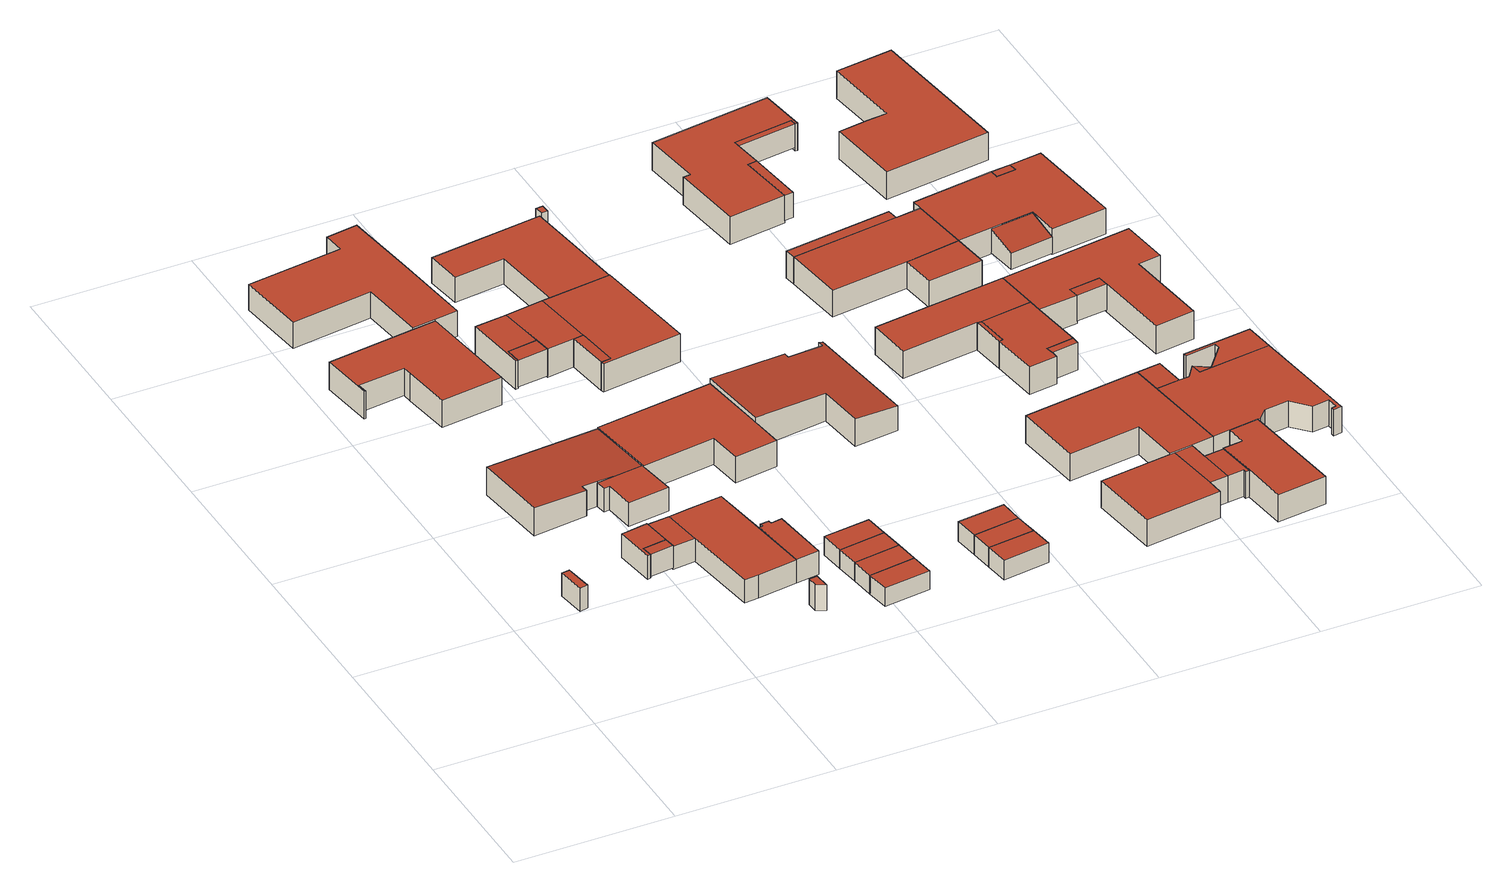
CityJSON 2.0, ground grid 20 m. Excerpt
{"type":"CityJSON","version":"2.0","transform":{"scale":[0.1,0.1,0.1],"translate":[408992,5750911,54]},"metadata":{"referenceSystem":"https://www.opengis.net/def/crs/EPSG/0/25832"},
"CityObjects":{
"building1":{"type":"Building","attributes":{"Gemeindeschluessel":"05515000","Geometrietyp2DReferenz":"3000","function":"51009_1610","roofType":"1000","measuredHeight":3.11},"geometry":[{"type":"Solid","lod":"2","boundaries":[[[[0,1,2,3]],[[4,5,1,0]],[[6,7,5,4]],[[3,2,7,6]],[[4,0,3,6]],[[1,5,7,2]]]],"semantics":{"surfaces":[{"type":"WallSurface"},{"type":"RoofSurface"},{"type":"GroundSurface"}],"values":[[0,0,0,0,1,2]]}}]},
"building2":{"type":"Building","attributes":{"Gemeindeschluessel":"05515000","Geometrietyp2DReferenz":"3000","function":"51009_1610","roofType":"1000","measuredHeight":2.97},"geometry":[{"type":"Solid","lod":"2","boundaries":[[[[8,9,10,11]],[[12,13,9,8]],[[14,15,13,12]],[[11,10,15,14]],[[12,8,11,14]],[[9,13,15,10]]]],"semantics":{"surfaces":[{"type":"WallSurface"},{"type":"RoofSurface"},{"type":"GroundSurface"}],"values":[[0,0,0,0,1,2]]}}]},
"building3":{"type":"Building","attributes":{"Gemeindeschluessel":"05515000","Geometrietyp2DReferenz":"3000","function":"31001_1000"},"address":[{"country":"Germany","locality":"Münster","thoroughfareNumber":"16","thoroughfareName":"Paul-Klee-Weg"}],"children":["building3-1","building3-2"]},
"building3-1":{"type":"BuildingPart","attributes":{"roofType":"1000","measuredHeight":3.2},"parents":["building3"],"geometry":[{"type":"Solid","lod":"2","boundaries":[[[[16,17,18,19]],[[20,21,17,16]],[[22,23,21,20]],[[24,25,26,27,28]],[[29,30,25,24]],[[19,18,30,29]],[[24,28,31,22,20,16,19,29]],[[17,21,23,26,25,30,18]],[[31,28,27]],[[23,22,31,27,26]]]],"semantics":{"surfaces":[{"type":"WallSurface"},{"type":"RoofSurface"},{"type":"GroundSurface"},{"type":"ClosureSurface"}],"values":[[0,0,0,0,0,0,1,2,0,3]]}}]},
"building3-2":{"type":"BuildingPart","attributes":{"roofType":"2100","measuredHeight":3.82},"parents":["building3"],"geometry":[{"type":"Solid","lod":"2","boundaries":[[[[32,33,23,22,34]],[[35,36,33,32]],[[37,38,36,35]],[[39,40,38,37]],[[41,42,40,39]],[[27,26,42,41]],[[39,37,35,32,34,31,27,41]],[[23,33,36,38,40,42,26]],[[31,34,22]],[[26,27,31,22,23]]]],"semantics":{"surfaces":[{"type":"WallSurface"},{"type":"RoofSurface"},{"type":"GroundSurface"},{"type":"ClosureSurface"}],"values":[[0,0,0,0,0,0,1,2,0,3]]}}]},
"building4":{"type":"Building","attributes":{"Gemeindeschluessel":"05515000","Geometrietyp2DReferenz":"3000","function":"31001_1000","roofType":"1000","measuredHeight":3.71},"address":[{"country":"Germany","locality":"Münster","thoroughfareNumber":"14","thoroughfareName":"Paul-Klee-Weg"},{"country":"Germany","locality":"Münster","thoroughfareNumber":"14a","thoroughfareName":"Paul-Klee-Weg"}],"geometry":[{"type":"Solid","lod":"2","boundaries":[[[[43,44,45,46]],[[47,48,44,43]],[[49,50,48,47]],[[51,52,50,49]],[[53,54,52,51]],[[55,56,54,53]],[[57,58,56,55]],[[59,60,58,57]],[[61,62,60,59]],[[46,45,62,61]],[[59,57,55,53,51,49,47,43,46,61]],[[44,48,50,52,54,56,58,60,62,45]]]],"semantics":{"surfaces":[{"type":"WallSurface"},{"type":"RoofSurface"},{"type":"GroundSurface"}],"values":[[0,0,0,0,0,0,0,0,0,0,1,2]]}}]},
"building5":{"type":"Building","attributes":{"Gemeindeschluessel":"05515000","Geometrietyp2DReferenz":"3000","function":"31001_1000"},"address":[{"country":"Germany","locality":"Münster","thoroughfareNumber":"120","thoroughfareName":"Paul-Klee-Weg"}],"children":["building5-1","building5-2","building5-3","building5-4"]},
"building5-1":{"type":"BuildingPart","attributes":{"roofType":"1000","measuredHeight":3.17},"parents":["building5"],"geometry":[{"type":"Solid","lod":"2","boundaries":[[[[63,64,65,66]],[[67,68,64,63]],[[69,70,68,67]],[[71,72,73,70,69]],[[74,75,76,77,78]],[[79,80,75,74]],[[66,65,80,79]],[[74,78,71,69,67,63,66,79]],[[64,68,70,73,76,75,80,65]],[[72,71,78,77]],[[76,73,72,77]]]],"semantics":{"surfaces":[{"type":"WallSurface"},{"type":"RoofSurface"},{"type":"GroundSurface"},{"type":"ClosureSurface"}],"values":[[0,0,0,0,0,0,0,1,2,0,3]]}}]},
"building5-2":{"type":"BuildingPart","attributes":{"roofType":"1000","measuredHeight":3.15},"parents":["building5"],"geometry":[{"type":"Solid","lod":"2","boundaries":[[[[81,82,83,84]],[[85,86,87,88]],[[89,90,86,85]],[[77,76,90,89]],[[91,92,73,72]],[[84,83,92,91]],[[72,77,89,85,88,81,84,91]],[[82,87,86,90,76,73,92,83]],[[88,87,82,81]],[[76,77,72,73]]]],"semantics":{"surfaces":[{"type":"WallSurface"},{"type":"RoofSurface"},{"type":"GroundSurface"},{"type":"ClosureSurface"}],"values":[[0,0,0,0,0,0,1,2,3,3]]}}]},
"building5-3":{"type":"BuildingPart","attributes":{"roofType":"1000","measuredHeight":3.15},"parents":["building5"],"geometry":[{"type":"Solid","lod":"2","boundaries":[[[[93,94,82,81]],[[95,96,94,93]],[[88,87,97,98]],[[98,95,93,81,88]],[[94,96,97,87,82]],[[96,95,98,97]],[[81,82,87,88]]]],"semantics":{"surfaces":[{"type":"WallSurface"},{"type":"RoofSurface"},{"type":"GroundSurface"},{"type":"ClosureSurface"}],"values":[[0,0,0,1,2,3,3]]}}]},
"building5-4":{"type":"BuildingPart","attributes":{"roofType":"1000","measuredHeight":3.17},"parents":["building5"],"geometry":[{"type":"Solid","lod":"2","boundaries":[[[[99,100,101,102]],[[103,98,97,100,99]],[[8,104,96,95,12]],[[11,105,104,8]],[[102,101,105,11]],[[8,12,103,99,102,11]],[[100,97,96,104,105,101]],[[98,103,12,95]],[[96,97,98,95]]]],"semantics":{"surfaces":[{"type":"WallSurface"},{"type":"RoofSurface"},{"type":"GroundSurface"},{"type":"ClosureSurface"}],"values":[[0,0,0,0,0,1,2,0,3]]}}]},
"building6":{"type":"Building","attributes":{"Gemeindeschluessel":"05515000","Geometrietyp2DReferenz":"3000","function":"31001_1000","roofType":"1000","measuredHeight":3.53},"address":[{"country":"Germany","locality":"Münster","thoroughfareNumber":"113","thoroughfareName":"Rubensstraße"}],"geometry":[{"type":"Solid","lod":"2","boundaries":[[[[106,107,108,109]],[[110,111,107,106]],[[112,113,111,110]],[[114,115,113,112]],[[116,117,115,114]],[[118,119,117,116]],[[120,121,119,118]],[[122,123,121,120]],[[124,125,123,122]],[[109,108,125,124]],[[122,120,118,116,114,112,110,106,109,124]],[[107,111,113,115,117,119,121,123,125,108]]]],"semantics":{"surfaces":[{"type":"WallSurface"},{"type":"RoofSurface"},{"type":"GroundSurface"}],"values":[[0,0,0,0,0,0,0,0,0,0,1,2]]}}]},
"building7":{"type":"Building","attributes":{"Gemeindeschluessel":"05515000","Geometrietyp2DReferenz":"3000","function":"51009_1610","roofType":"1000","measuredHeight":3.45},"geometry":[{"type":"Solid","lod":"2","boundaries":[[[[126,127,128,129]],[[130,131,127,126]],[[132,133,131,130]],[[129,128,133,132]],[[130,126,129,132]],[[127,131,133,128]]]],"semantics":{"surfaces":[{"type":"WallSurface"},{"type":"RoofSurface"},{"type":"GroundSurface"}],"values":[[0,0,0,0,1,2]]}}]},
"building8":{"type":"Building","attributes":{"Gemeindeschluessel":"05515000","Geometrietyp2DReferenz":"3000","function":"51009_1610","roofType":"1000","measuredHeight":3.62},"geometry":[{"type":"Solid","lod":"2","boundaries":[[[[134,135,136,137]],[[138,139,135,134]],[[140,141,139,138]],[[137,136,141,140]],[[138,134,137,140]],[[135,139,141,136]]]],"semantics":{"surfaces":[{"type":"WallSurface"},{"type":"RoofSurface"},{"type":"GroundSurface"}],"values":[[0,0,0,0,1,2]]}}]},
"building9":{"type":"Building","attributes":{"Gemeindeschluessel":"05515000","Geometrietyp2DReferenz":"3000","function":"31001_2460","roofType":"1000","measuredHeight":2.54},"geometry":[{"type":"Solid","lod":"2","boundaries":[[[[142,143,144,145]],[[146,147,143,142]],[[148,149,147,146]],[[145,144,149,148]],[[146,142,145,148]],[[143,147,149,144]]]],"semantics":{"surfaces":[{"type":"WallSurface"},{"type":"RoofSurface"},{"type":"GroundSurface"}],"values":[[0,0,0,0,1,2]]}}]},
"building10":{"type":"Building","attributes":{"Gemeindeschluessel":"05515000","Geometrietyp2DReferenz":"3000","function":"31001_1000","roofType":"1000","measuredHeight":3.49},"address":[{"country":"Germany","locality":"Münster","thoroughfareNumber":"18","thoroughfareName":"Paul-Klee-Weg"}],"geometry":[{"type":"Solid","lod":"2","boundaries":[[[[150,151,152,153]],[[154,155,151,150]],[[156,157,155,154]],[[158,159,157,156]],[[160,161,159,158]],[[162,163,161,160]],[[153,152,163,162]],[[160,158,156,154,150,153,162]],[[151,155,157,159,161,163,152]]]],"semantics":{"surfaces":[{"type":"WallSurface"},{"type":"RoofSurface"},{"type":"GroundSurface"}],"values":[[0,0,0,0,0,0,0,1,2]]}}]},
"building11":{"type":"Building","attributes":{"Gemeindeschluessel":"05515000","Geometrietyp2DReferenz":"3000","function":"31001_2460","roofType":"1000","measuredHeight":2.51},"geometry":[{"type":"Solid","lod":"2","boundaries":[[[[164,165,166,167]],[[142,143,165,164]],[[145,144,143,142]],[[167,166,144,145]],[[142,164,167,145]],[[165,143,144,166]]]],"semantics":{"surfaces":[{"type":"WallSurface"},{"type":"RoofSurface"},{"type":"GroundSurface"}],"values":[[0,0,0,0,1,2]]}}]},
"building12":{"type":"Building","attributes":{"Gemeindeschluessel":"05515000","Geometrietyp2DReferenz":"3000","function":"31001_2460","roofType":"1000","measuredHeight":2.5},"geometry":[{"type":"Solid","lod":"2","boundaries":[[[[168,169,170,171]],[[164,165,169,168]],[[167,166,165,164]],[[171,170,166,167]],[[164,168,171,167]],[[169,165,166,170]]]],"semantics":{"surfaces":[{"type":"WallSurface"},{"type":"RoofSurface"},{"type":"GroundSurface"}],"values":[[0,0,0,0,1,2]]}}]},
"building13":{"type":"Building","attributes":{"Gemeindeschluessel":"05515000","Geometrietyp2DReferenz":"3000","function":"31001_2460","roofType":"1000","measuredHeight":2.48},"geometry":[{"type":"Solid","lod":"2","boundaries":[[[[172,173,174,175]],[[168,169,173,172]],[[171,170,169,168]],[[175,174,170,171]],[[168,172,175,171]],[[173,169,170,174]]]],"semantics":{"surfaces":[{"type":"WallSurface"},{"type":"RoofSurface"},{"type":"GroundSurface"}],"values":[[0,0,0,0,1,2]]}}]},
"building14":{"type":"Building","attributes":{"Gemeindeschluessel":"05515000","Geometrietyp2DReferenz":"3000","function":"51009_1610","roofType":"1000","measuredHeight":3.8},"geometry":[{"type":"Solid","lod":"2","boundaries":[[[[176,177,178,179]],[[180,181,177,176]],[[182,183,181,180]],[[179,178,183,182]],[[180,176,179,182]],[[177,181,183,178]]]],"semantics":{"surfaces":[{"type":"WallSurface"},{"type":"RoofSurface"},{"type":"GroundSurface"}],"values":[[0,0,0,0,1,2]]}}]},
"building15":{"type":"Building","attributes":{"Gemeindeschluessel":"05515000","Geometrietyp2DReferenz":"3000","function":"31001_1000"},"address":[{"country":"Germany","locality":"Münster","thoroughfareNumber":"12","thoroughfareName":"Paul-Klee-Weg"}],"children":["building15-1","building15-2","building15-3"]},
"building15-1":{"type":"BuildingPart","attributes":{"roofType":"1000","measuredHeight":3.8},"parents":["building15"],"geometry":[{"type":"Solid","lod":"2","boundaries":[[[[182,183,184,185]],[[180,181,183,182]],[[176,177,181,180]],[[186,187,188,189]],[[190,191,187,186]],[[192,193,191,190]],[[185,184,193,192]],[[190,186,189,176,180,182,185,192]],[[183,181,177,188,187,191,193,184]],[[189,188,177,176]]]],"semantics":{"surfaces":[{"type":"WallSurface"},{"type":"RoofSurface"},{"type":"GroundSurface"},{"type":"ClosureSurface"}],"values":[[0,0,0,0,0,0,0,1,2,3]]}}]},
"building15-2":{"type":"BuildingPart","attributes":{"roofType":"1000","measuredHeight":3.8},"parents":["building15"],"geometry":[{"type":"Solid","lod":"2","boundaries":[[[[179,178,177,176]],[[140,194,178,179]],[[138,195,194,140]],[[189,188,196,197]],[[197,138,140,179,176,189]],[[178,194,195,196,188,177]],[[195,138,197,196]],[[176,177,188,189]]]],"semantics":{"surfaces":[{"type":"WallSurface"},{"type":"RoofSurface"},{"type":"GroundSurface"},{"type":"ClosureSurface"}],"values":[[0,0,0,0,1,2,3,3]]}}]},
"building15-3":{"type":"BuildingPart","attributes":{"roofType":"1000","measuredHeight":3.81},"parents":["building15"],"geometry":[{"type":"Solid","lod":"2","boundaries":[[[[198,199,200,201]],[[197,196,199,198]],[[134,202,195,138]],[[137,203,202,134]],[[201,200,203,137]],[[134,138,197,198,201,137]],[[199,196,195,202,203,200]],[[195,196,197,138]]]],"semantics":{"surfaces":[{"type":"WallSurface"},{"type":"RoofSurface"},{"type":"GroundSurface"},{"type":"ClosureSurface"}],"values":[[0,0,0,0,0,1,2,3]]}}]},
"building16":{"type":"Building","attributes":{"Gemeindeschluessel":"05515000","Geometrietyp2DReferenz":"3000","function":"31001_1000","roofType":"1000","measuredHeight":3.35},"address":[{"country":"Germany","locality":"Münster","thoroughfareNumber":"10","thoroughfareName":"Paul-Klee-Weg"}],"geometry":[{"type":"Solid","lod":"2","boundaries":[[[[204,205,206,207]],[[208,209,205,204]],[[210,211,209,208]],[[212,213,211,210]],[[214,215,213,212]],[[207,206,215,214]],[[212,210,208,204,207,214]],[[205,209,211,213,215,206]]]],"semantics":{"surfaces":[{"type":"WallSurface"},{"type":"RoofSurface"},{"type":"GroundSurface"}],"values":[[0,0,0,0,0,0,1,2]]}}]},
"building17":{"type":"Building","attributes":{"Gemeindeschluessel":"05515000","Geometrietyp2DReferenz":"3000","function":"31001_2460","roofType":"1000","measuredHeight":2.58},"geometry":[{"type":"Solid","lod":"2","boundaries":[[[[216,217,218,219]],[[220,221,216,219]],[[222,223,218,217]],[[221,222,217,216]],[[220,223,222,221]],[[219,218,223,220]]]],"semantics":{"surfaces":[{"type":"WallSurface"},{"type":"RoofSurface"},{"type":"GroundSurface"}],"values":[[0,1,2,0,0,0]]}}]},
"building18":{"type":"Building","attributes":{"Gemeindeschluessel":"05515000","Geometrietyp2DReferenz":"3000","function":"31001_2460","roofType":"1000","measuredHeight":2.58},"geometry":[{"type":"Solid","lod":"2","boundaries":[[[[224,225,226,227]],[[221,222,225,224]],[[216,217,222,221]],[[227,226,217,216]],[[221,224,227,216]],[[225,222,217,226]]]],"semantics":{"surfaces":[{"type":"WallSurface"},{"type":"RoofSurface"},{"type":"GroundSurface"}],"values":[[0,0,0,0,1,2]]}}]},
"building19":{"type":"Building","attributes":{"Geometrietyp2DReferenz":"3000","Gemeindeschluessel":"05515000","function":"31001_2460","roofType":"1000","measuredHeight":2.59},"geometry":[{"type":"Solid","lod":"2","boundaries":[[[[228,229,230,231]],[[224,225,229,228]],[[227,226,225,224]],[[232,233,226,227]],[[231,230,233,232]],[[227,224,228,231,232]],[[229,225,226,233,230]]]],"semantics":{"surfaces":[{"type":"WallSurface"},{"type":"RoofSurface"},{"type":"GroundSurface"}],"values":[[0,0,0,0,0,1,2]]}}]},
"building20":{"type":"Building","attributes":{"Gemeindeschluessel":"05515000","Geometrietyp2DReferenz":"3000","function":"31001_1000","roofType":"2100","measuredHeight":4.17},"address":[{"country":"Germany","locality":"Münster","thoroughfareNumber":"20","thoroughfareName":"Paul-Klee-Weg"}],"geometry":[{"type":"Solid","lod":"2","boundaries":[[[[234,235,236,237]],[[238,239,235,234]],[[240,161,239,238]],[[241,159,161,240]],[[242,243,159,241]],[[244,245,243,242]],[[246,247,245,244]],[[248,249,247,246]],[[250,251,249,248]],[[237,236,251,250]],[[248,246,244,242,241,240,238,234,237,250]],[[235,239,161,159,243,245,247,249,251,236]]]],"semantics":{"surfaces":[{"type":"WallSurface"},{"type":"RoofSurface"},{"type":"GroundSurface"}],"values":[[0,0,0,0,0,0,0,0,0,0,1,2]]}}]},
"building21":{"type":"Building","attributes":{"Gemeindeschluessel":"05515000","Geometrietyp2DReferenz":"3000","function":"51009_1610","roofType":"1000","measuredHeight":3.46},"geometry":[{"type":"Solid","lod":"2","boundaries":[[[[252,253,254,255]],[[256,257,253,252]],[[258,259,257,256]],[[255,254,259,258]],[[256,252,255,258]],[[253,257,259,254]]]],"semantics":{"surfaces":[{"type":"WallSurface"},{"type":"RoofSurface"},{"type":"GroundSurface"}],"values":[[0,0,0,0,1,2]]}}]},
"building22":{"type":"Building","attributes":{"Gemeindeschluessel":"05515000","Geometrietyp2DReferenz":"3000","function":"31001_1000","roofType":"1000","measuredHeight":3.63},"address":[{"country":"Germany","locality":"Münster","thoroughfareNumber":"68","thoroughfareName":"Paul-Klee-Weg"}],"geometry":[{"type":"Solid","lod":"2","boundaries":[[[[260,261,262,263]],[[264,265,261,260]],[[266,267,265,264]],[[268,269,267,266]],[[270,271,269,268]],[[272,273,271,270]],[[263,262,273,272]],[[270,268,266,264,260,263,272]],[[261,265,267,269,271,273,262]]]],"semantics":{"surfaces":[{"type":"WallSurface"},{"type":"RoofSurface"},{"type":"GroundSurface"}],"values":[[0,0,0,0,0,0,0,1,2]]}}]},
"building23":{"type":"Building","attributes":{"Gemeindeschluessel":"05515000","Geometrietyp2DReferenz":"3000","function":"31001_1000"},"address":[{"country":"Germany","locality":"Münster","thoroughfareNumber":"66","thoroughfareName":"Paul-Klee-Weg"}],"children":["building23-1","building23-2"]},
"building23-1":{"type":"BuildingPart","attributes":{"roofType":"1000","measuredHeight":3.74},"parents":["building23"],"geometry":[{"type":"Solid","lod":"2","boundaries":[[[[274,275,276,277]],[[278,279,275,274]],[[280,281,279,278]],[[282,283,281,280]],[[284,285,283,282]],[[286,287,285,284]],[[288,289,287,286]],[[290,291,289,288]],[[277,276,292,293]],[[290,288,286,284,282,280,278,274,277,293]],[[275,279,281,283,285,287,289,291,292,276]],[[293,292,291,290]]]],"semantics":{"surfaces":[{"type":"WallSurface"},{"type":"RoofSurface"},{"type":"GroundSurface"},{"type":"ClosureSurface"}],"values":[[0,0,0,0,0,0,0,0,0,1,2,3]]}}]},
"building23-2":{"type":"BuildingPart","attributes":{"roofType":"1000","measuredHeight":3.74},"parents":["building23"],"geometry":[{"type":"Solid","lod":"2","boundaries":[[[[294,295,296,297]],[[293,292,295,294]],[[298,299,291,290]],[[300,301,299,298]],[[297,296,301,300]],[[298,290,293,294,297,300]],[[295,292,291,299,301,296]],[[290,291,292,293]]]],"semantics":{"surfaces":[{"type":"WallSurface"},{"type":"RoofSurface"},{"type":"GroundSurface"},{"type":"ClosureSurface"}],"values":[[0,0,0,0,0,1,2,3]]}}]},
"building24":{"type":"Building","attributes":{"Gemeindeschluessel":"05515000","Geometrietyp2DReferenz":"3000","function":"31001_1000"},"address":[{"country":"Germany","locality":"Münster","thoroughfareNumber":"88","thoroughfareName":"Paul-Klee-Weg"}],"children":["building24-1","building24-2","building24-3","building24-4"]},
"building24-1":{"type":"BuildingPart","attributes":{"roofType":"1000","measuredHeight":3.69},"parents":["building24"],"geometry":[{"type":"Solid","lod":"2","boundaries":[[[[302,303,304,305]],[[306,307,303,302]],[[308,309,310,307,306]],[[311,312,313,314,315]],[[316,317,312,311]],[[305,304,317,316]],[[311,315,308,306,302,305,316]],[[303,307,310,313,312,317,304]],[[309,308,315,314]],[[313,310,309,314]]]],"semantics":{"surfaces":[{"type":"WallSurface"},{"type":"RoofSurface"},{"type":"GroundSurface"},{"type":"ClosureSurface"}],"values":[[0,0,0,0,0,0,1,2,0,3]]}}]},
"building24-2":{"type":"BuildingPart","attributes":{"roofType":"1000","measuredHeight":3.67},"parents":["building24"],"geometry":[{"type":"Solid","lod":"2","boundaries":[[[[318,319,320,321]],[[322,323,319,318]],[[324,262,323,322]],[[325,326,262,324]],[[321,320,327,328]],[[325,324,322,318,321,328]],[[319,323,262,326,327,320]],[[328,327,326,325]]]],"semantics":{"surfaces":[{"type":"WallSurface"},{"type":"RoofSurface"},{"type":"GroundSurface"},{"type":"ClosureSurface"}],"values":[[0,0,0,0,0,1,2,3]]}}]},
"building24-3":{"type":"BuildingPart","attributes":{"roofType":"1000","measuredHeight":3.67},"parents":["building24"],"geometry":[{"type":"Solid","lod":"2","boundaries":[[[[329,330,273,331]],[[328,327,332,333]],[[331,273,326,325]],[[328,333,329,331,325]],[[330,332,327,326,273]],[[330,329,333,332]],[[325,326,327,328]]]],"semantics":{"surfaces":[{"type":"WallSurface"},{"type":"RoofSurface"},{"type":"GroundSurface"},{"type":"ClosureSurface"}],"values":[[0,0,0,1,2,3,3]]}}]},
"building24-4":{"type":"BuildingPart","attributes":{"roofType":"1000","measuredHeight":3.68},"parents":["building24"],"geometry":[{"type":"Solid","lod":"2","boundaries":[[[[334,335,310,309]],[[336,337,335,334]],[[333,332,337,336]],[[314,313,330,329]],[[333,336,334,309,314,329]],[[310,335,337,332,330,313]],[[313,314,309,310]],[[330,332,333,329]]]],"semantics":{"surfaces":[{"type":"WallSurface"},{"type":"RoofSurface"},{"type":"GroundSurface"},{"type":"ClosureSurface"}],"values":[[0,0,0,0,1,2,3,3]]}}]},
"building25":{"type":"Building","attributes":{"Gemeindeschluessel":"05515000","Geometrietyp2DReferenz":"3000","function":"51009_1610","roofType":"1000","measuredHeight":3.68},"geometry":[{"type":"Solid","lod":"2","boundaries":[[[[290,291,299,298]],[[288,289,291,290]],[[286,287,289,288]],[[298,299,287,286]],[[288,290,298,286]],[[291,289,287,299]]]],"semantics":{"surfaces":[{"type":"WallSurface"},{"type":"RoofSurface"},{"type":"GroundSurface"}],"values":[[0,0,0,0,1,2]]}}]},
"building26":{"type":"Building","attributes":{"Gemeindeschluessel":"05515000","Geometrietyp2DReferenz":"3000","function":"31001_1000"},"address":[{"country":"Germany","locality":"Münster","thoroughfareNumber":"50","thoroughfareName":"Paul-Klee-Weg"}],"children":["building26-1","building26-2","building26-3"]},
"building26-1":{"type":"BuildingPart","attributes":{"roofType":"1000","measuredHeight":3.56},"parents":["building26"],"geometry":[{"type":"Solid","lod":"2","boundaries":[[[[338,339,340,341]],[[342,343,339,338]],[[344,345,346,347]],[[348,349,345,344]],[[344,347,342,338,341,348]],[[339,343,346,345,349,340]],[[343,342,347,346]],[[341,340,349,348]]]],"semantics":{"surfaces":[{"type":"WallSurface"},{"type":"RoofSurface"},{"type":"GroundSurface"},{"type":"ClosureSurface"}],"values":[[0,0,0,0,1,2,3,3]]}}]},
"building26-2":{"type":"BuildingPart","attributes":{"roofType":"1000","measuredHeight":3.56},"parents":["building26"],"geometry":[{"type":"Solid","lod":"2","boundaries":[[[[350,351,349,348]],[[352,353,351,350]],[[341,340,353,352]],[[352,350,348,341]],[[351,353,340,349]],[[348,349,340,341]]]],"semantics":{"surfaces":[{"type":"WallSurface"},{"type":"RoofSurface"},{"type":"GroundSurface"},{"type":"ClosureSurface"}],"values":[[0,0,0,1,2,3]]}}]},
"building26-3":{"type":"BuildingPart","attributes":{"roofType":"1000","measuredHeight":3.58},"parents":["building26"],"geometry":[{"type":"Solid","lod":"2","boundaries":[[[[354,355,343,342]],[[356,357,355,354]],[[347,346,357,356]],[[356,354,342,347]],[[355,357,346,343]],[[343,346,347,342]]]],"semantics":{"surfaces":[{"type":"WallSurface"},{"type":"RoofSurface"},{"type":"GroundSurface"},{"type":"ClosureSurface"}],"values":[[0,0,0,1,2,3]]}}]},
"building27":{"type":"Building","attributes":{"Gemeindeschluessel":"05515000","Geometrietyp2DReferenz":"3000","function":"51009_1610","roofType":"2100","measuredHeight":3.47},"geometry":[{"type":"Solid","lod":"2","boundaries":[[[[358,359,360,361]],[[362,363,359,358]],[[364,365,363,362]],[[361,360,365,364]],[[362,358,361,364]],[[359,363,365,360]]]],"semantics":{"surfaces":[{"type":"WallSurface"},{"type":"RoofSurface"},{"type":"GroundSurface"}],"values":[[0,0,0,0,1,2]]}}]},
"building28":{"type":"Building","attributes":{"Gemeindeschluessel":"05515000","Geometrietyp2DReferenz":"3000","function":"31001_1000","roofType":"1000","measuredHeight":3.73},"address":[{"country":"Germany","locality":"Münster","thoroughfareNumber":"22","thoroughfareName":"Paul-Klee-Weg"}],"geometry":[{"type":"Solid","lod":"2","boundaries":[[[[366,367,368,369]],[[364,370,367,366]],[[362,371,370,364]],[[358,372,371,362]],[[373,374,372,358]],[[375,376,374,373]],[[377,378,376,375]],[[379,380,378,377]],[[381,382,380,379]],[[383,384,382,381]],[[385,386,384,383]],[[387,388,386,385]],[[369,368,388,387]],[[385,383,381,379,377,375,373,358,362,364,366,369,387]],[[367,370,371,372,374,376,378,380,382,384,386,388,368]]]],"semantics":{"surfaces":[{"type":"WallSurface"},{"type":"RoofSurface"},{"type":"GroundSurface"}],"values":[[0,0,0,0,0,0,0,0,0,0,0,0,0,1,2]]}}]},
"building29":{"type":"Building","attributes":{"Gemeindeschluessel":"05515000","Geometrietyp2DReferenz":"3000","function":"51009_1610","roofType":"1000","measuredHeight":3.71},"geometry":[{"type":"Solid","lod":"2","boundaries":[[[[278,279,281,280]],[[274,275,279,278]],[[389,390,275,274]],[[280,281,390,389]],[[274,278,280,389]],[[279,275,390,281]]]],"semantics":{"surfaces":[{"type":"WallSurface"},{"type":"RoofSurface"},{"type":"GroundSurface"}],"values":[[0,0,0,0,1,2]]}}]},
"building30":{"type":"Building","attributes":{"Gemeindeschluessel":"05515000","Geometrietyp2DReferenz":"3000","function":"51009_1610","roofType":"1000","measuredHeight":3.2},"geometry":[{"type":"Solid","lod":"2","boundaries":[[[[366,391,392,385]],[[369,393,391,366]],[[387,394,393,369]],[[385,392,394,387]],[[369,366,385,387]],[[391,393,394,392]]]],"semantics":{"surfaces":[{"type":"WallSurface"},{"type":"RoofSurface"},{"type":"GroundSurface"}],"values":[[0,0,0,0,1,2]]}}]},
"building31":{"type":"Building","attributes":{"Gemeindeschluessel":"05515000","Geometrietyp2DReferenz":"3000","function":"31001_1000"},"address":[{"country":"Germany","locality":"Münster","thoroughfareNumber":"70","thoroughfareName":"Paul-Klee-Weg"}],"children":["building31-1","building31-2","building31-3"]},
"building31-1":{"type":"BuildingPart","attributes":{"roofType":"1000","measuredHeight":3.49},"parents":["building31"],"geometry":[{"type":"Solid","lod":"2","boundaries":[[[[395,396,397,268]],[[398,399,396,395]],[[268,397,400,401]],[[398,395,268,401]],[[396,399,400,397]],[[399,398,401,400]]]],"semantics":{"surfaces":[{"type":"WallSurface"},{"type":"RoofSurface"},{"type":"GroundSurface"},{"type":"ClosureSurface"}],"values":[[0,0,0,1,2,3]]}}]},
"building31-2":{"type":"BuildingPart","attributes":{"roofType":"1000","measuredHeight":3.5},"parents":["building31"],"geometry":[{"type":"Solid","lod":"2","boundaries":[[[[402,403,399,398]],[[404,405,403,402]],[[406,407,408,409]],[[410,411,407,406]],[[412,413,411,410]],[[414,415,413,412]],[[416,417,415,414]],[[418,419,417,416]],[[420,421,419,418]],[[422,423,421,420]],[[424,425,423,422]],[[426,427,425,424]],[[428,429,427,426]],[[305,430,429,428]],[[316,431,430,305]],[[270,432,431,316]],[[401,400,432,270]],[[316,305,428,426,424,422,420,418,416,414,412,410,406,409,433,404,402,398,401,270]],[[399,403,405,434,408,407,411,413,415,417,419,421,423,425,427,429,430,431,432,400]],[[399,400,401,398]],[[405,404,433,434]],[[434,433,409,408]]]],"semantics":{"surfaces":[{"type":"WallSurface"},{"type":"RoofSurface"},{"type":"GroundSurface"},{"type":"ClosureSurface"}],"values":[[0,0,0,0,0,0,0,0,0,0,0,0,0,0,0,0,0,1,2,3,3,3]]}}]},
"building31-3":{"type":"BuildingPart","attributes":{"roofType":"1000","measuredHeight":3.51},"parents":["building31"],"geometry":[{"type":"Solid","lod":"2","boundaries":[[[[409,408,435,436]],[[437,438,405,404]],[[439,440,438,437]],[[441,442,440,439]],[[443,444,442,441]],[[445,446,444,443]],[[436,435,446,445]],[[443,441,439,437,404,433,409,436,445]],[[408,434,405,438,440,442,444,446,435]],[[434,408,409,433]],[[405,434,433,404]]]],"semantics":{"surfaces":[{"type":"WallSurface"},{"type":"RoofSurface"},{"type":"GroundSurface"},{"type":"ClosureSurface"}],"values":[[0,0,0,0,0,0,0,1,2,3,3]]}}]},
"building32":{"type":"Building","attributes":{"Gemeindeschluessel":"05515000","Geometrietyp2DReferenz":"3000","function":"51009_1610","roofType":"1000","measuredHeight":3.45},"geometry":[{"type":"Solid","lod":"2","boundaries":[[[[447,448,449,450]],[[451,447,450,452]],[[453,448,447,451]],[[454,449,448,453]],[[452,450,449,454]],[[453,451,452,454]]]],"semantics":{"surfaces":[{"type":"GroundSurface"},{"type":"WallSurface"},{"type":"RoofSurface"}],"values":[[0,1,1,1,1,2]]}}]},
"building33":{"type":"Building","attributes":{"Gemeindeschluessel":"05515000","Geometrietyp2DReferenz":"3000","function":"31001_1000","roofType":"1000","measuredHeight":3.8},"address":[{"country":"Germany","locality":"Münster","thoroughfareNumber":"64","thoroughfareName":"Paul-Klee-Weg"}],"geometry":[{"type":"Solid","lod":"2","boundaries":[[[[455,456,457,458]],[[454,459,456,455]],[[453,460,459,454]],[[451,461,460,453]],[[452,462,461,451]],[[277,463,462,452]],[[294,464,463,277]],[[465,466,464,294]],[[467,468,466,465]],[[469,470,468,467]],[[458,457,470,469]],[[467,465,294,277,452,451,453,454,455,458,469]],[[456,459,460,461,462,463,464,466,468,470,457]]]],"semantics":{"surfaces":[{"type":"WallSurface"},{"type":"RoofSurface"},{"type":"GroundSurface"}],"values":[[0,0,0,0,0,0,0,0,0,0,0,1,2]]}}]},
"building34":{"type":"Building","attributes":{"Gemeindeschluessel":"05515000","Geometrietyp2DReferenz":"3000","function":"51009_1610","roofType":"2100","measuredHeight":3.17},"geometry":[{"type":"Solid","lod":"2","boundaries":[[[[471,472,473,474]],[[475,476,472,471]],[[477,478,476,475]],[[474,473,478,477]],[[475,471,474,477]],[[472,476,478,473]]]],"semantics":{"surfaces":[{"type":"WallSurface"},{"type":"RoofSurface"},{"type":"GroundSurface"}],"values":[[0,0,0,0,1,2]]}}]},
"building35":{"type":"Building","attributes":{"Gemeindeschluessel":"05515000","Geometrietyp2DReferenz":"3000","function":"31001_1000","roofType":"1000","measuredHeight":3.5},"address":[{"country":"Germany","locality":"Münster","thoroughfareNumber":"52","thoroughfareName":"Paul-Klee-Weg"}],"geometry":[{"type":"Solid","lod":"2","boundaries":[[[[479,480,481,482]],[[348,483,480,479]],[[344,484,483,348]],[[485,486,484,344]],[[487,488,486,485]],[[489,490,488,487]],[[491,492,490,489]],[[493,494,492,491]],[[495,496,494,493]],[[497,498,496,495]],[[499,500,498,497]],[[482,481,500,499]],[[497,495,493,491,489,487,485,344,348,479,482,499]],[[480,483,484,486,488,490,492,494,496,498,500,481]]]],"semantics":{"surfaces":[{"type":"WallSurface"},{"type":"RoofSurface"},{"type":"GroundSurface"}],"values":[[0,0,0,0,0,0,0,0,0,0,0,0,1,2]]}}]},
"building36":{"type":"Building","attributes":{"Gemeindeschluessel":"05515000","Geometrietyp2DReferenz":"3000","function":"31001_1000","roofType":"1000","measuredHeight":3.62},"address":[{"country":"Germany","locality":"Münster","thoroughfareNumber":"48","thoroughfareName":"Paul-Klee-Weg"}],"geometry":[{"type":"Solid","lod":"2","boundaries":[[[[501,502,503,504]],[[505,506,502,501]],[[507,508,506,505]],[[509,510,508,507]],[[511,512,510,509]],[[513,514,512,511]],[[504,503,514,513]],[[511,509,507,505,501,504,513]],[[502,506,508,510,512,514,503]]]],"semantics":{"surfaces":[{"type":"WallSurface"},{"type":"RoofSurface"},{"type":"GroundSurface"}],"values":[[0,0,0,0,0,0,0,1,2]]}}]},
"building37":{"type":"Building","attributes":{"Gemeindeschluessel":"05515000","Geometrietyp2DReferenz":"3000","function":"51009_1610","roofType":"2100","measuredHeight":3.54},"geometry":[{"type":"Solid","lod":"2","boundaries":[[[[487,488,490,489]],[[493,494,488,487]],[[491,492,494,493]],[[489,490,492,491]],[[493,487,489,491]],[[488,494,492,490]]]],"semantics":{"surfaces":[{"type":"WallSurface"},{"type":"RoofSurface"},{"type":"GroundSurface"}],"values":[[0,0,0,0,1,2]]}}]}
},
"vertices":[
[78,191,45],[78,191,14],[88,193,14],[88,193,45],[73,227,45],[73,227,14],[83,228,45],[83,228,14],
[175,229,45],[175,229,15],[177,215,15],[177,215,45],[205,233,45],[205,233,15],[207,219,45],[207,219,15],
[195,353,45],[195,353,13],[200,315,13],[200,315,45],[188,352,45],[188,352,13],[186,365,45],[186,365,13],[246,370,45],[246,370,13],[246,373,13],[246,373,44],[246,373,45],[253,322,45],[253,322,13],[215,369,45],
[166,363,48],[166,363,13],[186,365,47],[167,354,48],[167,354,13],[98,345,51],[98,345,13],[86,440,51],[86,440,13],[234,460,44],[234,460,13],
[29,630,52],[29,630,15],[31,630,15],[31,630,52],[20,698,52],[20,698,15],[131,713,52],[131,713,15],[161,717,52],[161,717,15],[178,586,52],[178,586,15],[99,576,52],[99,576,15],[90,638,52],[90,638,15],[89,650,52],[89,650,15],[29,643,52],[29,643,15],
[324,210,45],[324,210,13],[323,214,13],[323,214,45],[338,212,45],[338,212,13],[347,138,45],[347,138,13],[318,134,45],[318,134,44],[318,134,13],[313,209,45],[313,209,13],[308,208,13],[308,208,44],[308,208,45],[312,213,45],[312,213,13],
[236,222,44],[236,222,13],[249,125,13],[249,125,44],[258,277,44],[258,277,13],[229,273,13],[229,273,44],[298,282,44],[298,282,13],[267,127,44],[267,127,13],
[207,219,44],[207,219,13],[205,233,44],[205,233,13],[200,270,13],[200,270,44],
[166,265,45],[166,265,13],[173,214,13],[173,214,45],[200,270,45],[175,229,13],[177,215,13],
[120,796,54],[120,796,19],[131,713,19],[131,713,54],[17,782,54],[17,782,19],[6,870,54],[6,870,19],[127,886,54],[127,886,19],[124,913,54],[124,913,19],[164,919,54],[164,919,19],[177,824,54],[177,824,19],[190,721,54],[190,721,19],[161,717,54],[161,717,19],
[314,80,46],[314,80,11],[325,74,11],[325,74,46],[313,93,46],[313,93,11],[323,94,46],[323,94,11],
[206,627,53],[206,627,17],[208,606,17],[208,606,53],[244,632,53],[244,632,17],[247,611,53],[247,611,17],
[444,95,32],[444,95,7],[385,87,7],[385,87,32],[448,65,32],[448,65,7],[389,57,32],[389,57,7],
[339,383,46],[339,383,11],[345,340,11],[345,340,46],[246,370,46],[246,370,11],[234,460,46],[234,460,11],[383,480,46],[383,480,11],[395,390,46],[395,390,11],[400,348,46],[400,348,11],
[440,125,32],[440,125,7],[381,117,7],[381,117,32],
[436,154,32],[436,154,7],[377,146,7],[377,146,32],
[432,184,32],[432,184,7],[373,177,7],[373,177,32],
[295,618,53],[295,618,15],[282,616,15],[282,616,53],[302,564,53],[302,564,15],[289,562,53],[289,562,15],
[290,558,15],[290,558,53],[294,699,53],[294,699,15],[284,698,15],[284,698,53],[373,709,53],[373,709,15],[392,572,53],[392,572,15],
[247,611,15],[244,632,15],[236,691,15],[236,691,53],
[195,686,53],[195,686,15],[205,606,15],[205,606,53],[206,627,15],[208,606,15],
[218,782,52],[218,782,18],[282,790,18],[282,790,52],[212,828,52],[212,828,18],[355,847,52],[355,847,18],[373,709,52],[373,709,18],[294,699,52],[294,699,18],
[527,76,32],[527,76,6],[531,46,6],[531,46,32],[590,54,32],[586,83,32],[586,83,6],[590,54,6],
[582,113,32],[582,113,6],[523,105,6],[523,105,32],
[579,143,32],[579,143,6],[519,136,6],[519,136,32],[519,135,32],[519,135,6],
[495,344,48],[495,344,11],[551,351,11],[551,351,44],[488,403,48],[488,403,11],[395,390,53],[383,480,53],[482,493,47],[482,493,11],[483,486,47],[483,486,11],[528,492,45],[528,492,11],[527,499,45],[527,499,11],[532,499,44],[532,499,11],
[365,860,54],[365,860,20],[356,859,20],[356,859,54],[366,849,54],[366,849,20],[358,848,54],[358,848,20],
[770,191,47],[770,191,10],[778,130,10],[778,130,47],[679,179,47],[679,179,10],[668,267,47],[668,267,10],[816,287,47],[816,287,10],[836,138,47],[836,138,10],[808,134,47],[808,134,10],
[780,374,50],[780,374,13],[771,440,13],[771,440,50],[745,369,50],[745,369,13],[747,359,50],[747,359,13],[748,350,50],[748,350,13],[712,345,50],[712,345,13],[704,405,50],[704,405,13],[709,406,50],[709,406,13],[704,448,50],[704,448,13],[769,457,13],[769,457,50],
[762,513,50],[762,513,13],[593,491,13],[593,491,50],[698,448,50],[698,448,13],[600,435,50],[600,435,13],
[913,13,47],[913,13,10],[895,146,10],[895,146,47],[850,5,47],[850,5,10],[843,63,47],[843,63,46],[843,63,10],[861,116,47],[861,116,10],[836,113,10],[836,113,46],[836,113,47],[858,141,47],[858,141,10],
[699,28,46],[699,28,10],[796,41,10],[796,41,46],[687,118,46],[687,118,10],[778,130,46],[784,131,46],[784,131,10],[794,61,10],[794,61,46],
[811,110,46],[811,110,10],[808,134,46],[817,64,10],[817,64,46],
[838,62,46],[838,62,10],[838,66,46],[838,66,10],
[582,574,51],[582,574,15],[680,587,15],[680,587,51],[572,651,51],[572,651,15],[740,673,51],[740,673,15],[708,669,15],[708,669,51],[750,598,51],[750,598,15],
[756,552,51],[756,552,15],[686,543,51],[686,543,15],
[570,665,51],[570,665,15],[706,683,51],[706,683,15],
[614,757,55],[614,757,21],[625,758,21],[625,758,55],[604,829,55],[604,829,21],[616,831,55],[616,831,21],
[611,866,55],[611,866,18],[610,874,18],[610,874,55],[616,831,18],[604,829,18],[614,757,18],[541,747,55],[541,747,18],[529,839,55],[529,839,18],[538,840,55],[538,840,18],[528,914,55],[528,914,18],[681,935,55],[681,935,18],[689,876,55],[689,876,18],[686,876,55],[686,876,18],[685,884,55],[685,884,18],
[781,364,50],[781,364,13],
[611,866,23],[686,876,23],[610,874,23],[685,884,23],
[846,291,47],[846,291,12],[816,287,12],[851,253,47],[851,253,12],[821,249,12],[821,249,47],
[864,254,47],[864,254,12],[876,271,47],[876,271,12],[977,217,47],[977,217,12],[970,268,12],[970,268,47],[989,128,47],[989,128,12],[989,126,47],[989,126,12],[978,124,47],[978,124,12],[978,129,47],[978,129,12],[984,130,47],[984,130,12],[982,144,47],[982,144,12],[961,141,47],[961,141,12],[941,162,47],[941,162,12],[910,158,47],[910,158,12],[899,146,47],[899,146,12],[895,146,12],[858,141,12],[836,138,12],[878,256,47],[878,256,12],
[965,306,12],[965,306,47],[894,259,47],[894,259,12],[918,289,47],[918,289,12],[917,296,47],[917,296,12],[879,291,47],[879,291,12],[878,295,47],[878,295,12],
[819,460,15],[858,465,15],[860,451,15],[821,446,15],[819,460,50],[821,446,50],[858,465,50],[860,451,50],
[873,354,50],[873,354,12],[923,361,12],[923,361,50],[860,451,12],[858,465,12],[819,460,12],[821,446,12],[771,440,12],[762,513,12],[930,536,50],[930,536,12],[938,474,50],[938,474,12],[909,470,50],[909,470,12],
[853,572,40],[853,572,18],[848,611,18],[848,611,50],[798,564,40],[798,564,18],[793,604,50],[793,604,18],
[848,611,51],[848,611,16],[853,572,16],[853,572,51],[750,598,16],[740,673,16],[739,687,51],[739,687,16],[842,701,51],[842,701,16],[843,690,51],[843,690,16],[868,693,51],[868,693,16],[866,704,51],[866,704,16],[907,709,51],[907,709,16],[919,618,51],[919,618,16],[924,581,51],[924,581,16],
[735,747,55],[735,747,18],[870,765,18],[870,765,55],[723,841,55],[723,841,18],[760,846,55],[760,846,18],[786,849,55],[786,849,18],[773,947,55],[773,947,18],[845,956,55],[845,956,18]
]}
